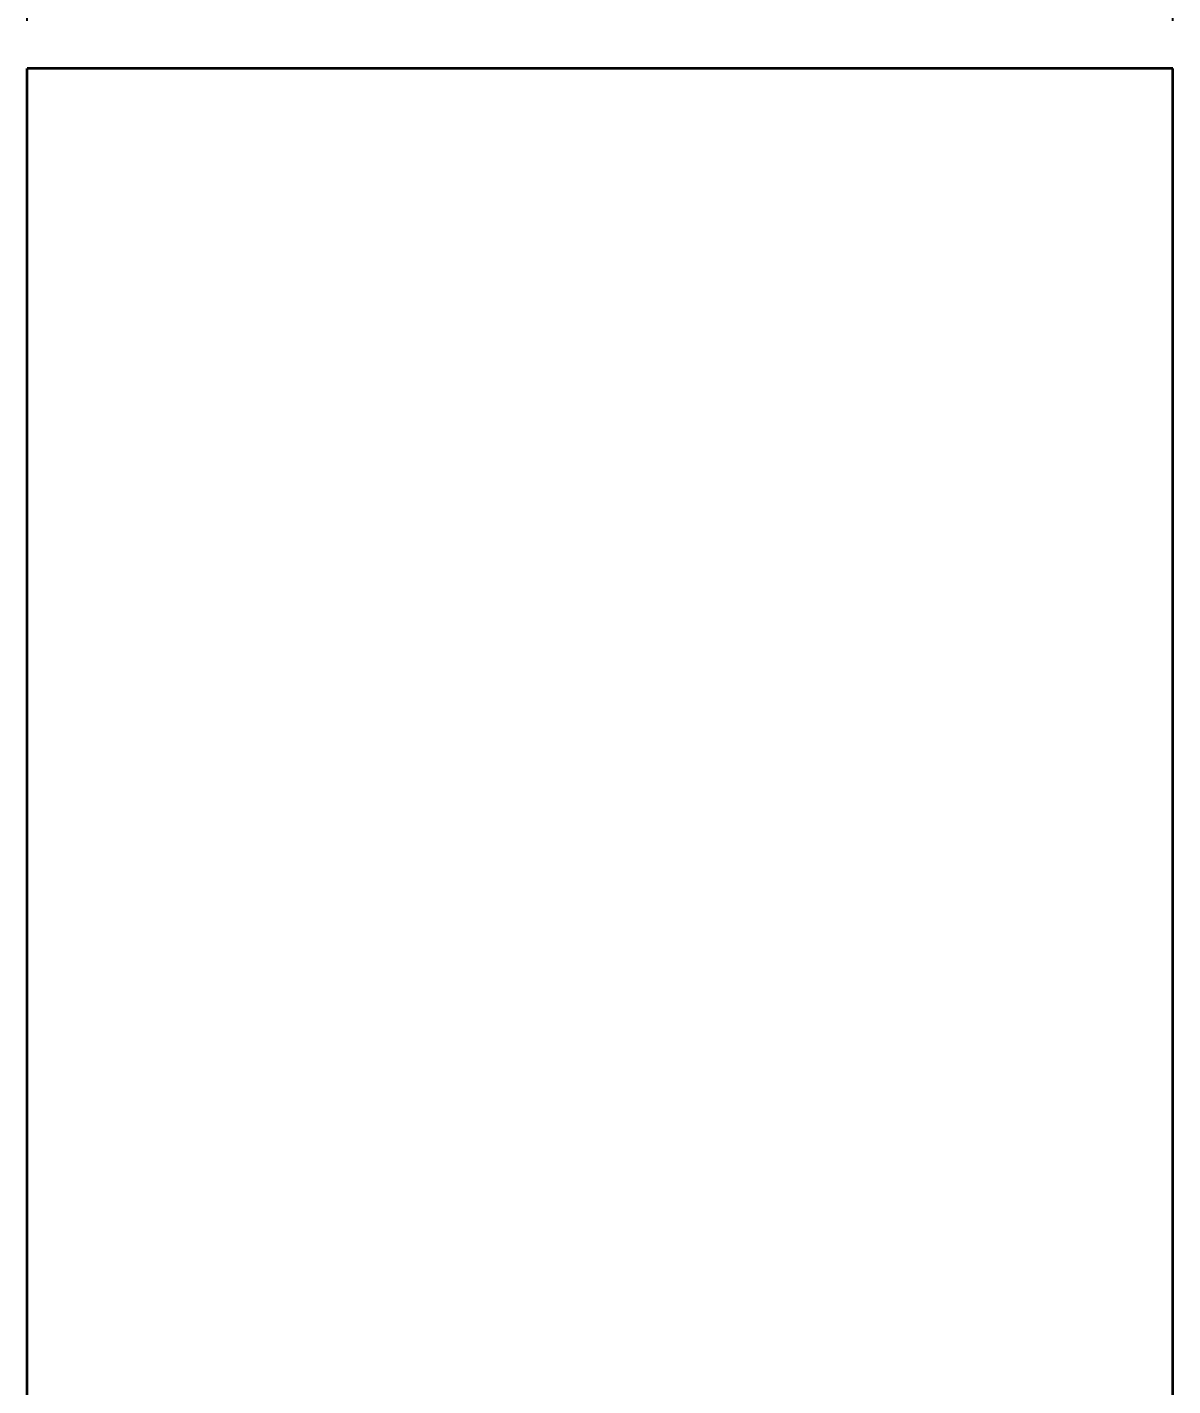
# Model space of a CAD drawing. Header units: millimetres. Extents: x -70 to 70, y -99 to 99.
# Drawn here: x -1.75 to 13.25, y 61.85 to 79.64 of the extents above; entities that cross this region are included whole.
import ezdxf

# ---------------------------------------------------------------- set-up
doc = ezdxf.new("R2010")
doc.units = ezdxf.units.MM
doc.header["$PDSIZE"] = -5
doc.layers.get('0').update_dxf_attribs({"lineweight": 18})
doc.layers.add('粗实线层', color=7, linetype='Continuous', lineweight=35)
doc.styles.get("Standard").update_dxf_attribs({"font": 'txt.shx'})
doc.dimstyles.get("Standard").update_dxf_attribs({"dimtxt": 0.18, "dimasz": 0.18, "dimexe": 0.18, "dimexo": 0.0625, "dimgap": 0.09, "dimtad": 0, "dimtih": 1, "dimtoh": 1, "dimdec": 4, "dimzin": 0, "dimdsep": 46, "dimtxsty": 'Standard', "dimcen": 0.09, "dimdle": 0.36, "dimadec": 0, "dimazin": 0, "dimtfac": 1, "dimtdec": 4, "dimtofl": 0, "dimtmove": 0, "dimatfit": 3, "dimfxl": 1, "dimtolj": 1, "dimarcsym": 0})

# ---------------------------------------------------------------- blocks, each defined once
blk = doc.blocks.new('*D13')
at = {"color": 0, "lineweight": -2, "transparency": 16777216}
for p, q in [((-1.754, 79.727), (-1.754, 85.979)), ((13.246, 79.727), (13.246, 85.979)), ((0.746, 84.729), (10.746, 84.729))]:
    blk.add_line(p, q, dxfattribs=at)
at = {"color": 0, "transparency": 16777216}
for points in [[(0.746, 85.145), (0.746, 84.312), (-1.754, 84.729)], [(10.746, 85.145), (10.746, 84.312), (13.246, 84.729)]]:
    blk.add_solid(points, dxfattribs=at)
at = {"layer": 'Defpoints', "color": 0, "transparency": 16777216}
for p in [(13.246, 84.729), (-1.754, 79.102), (13.246, 79.102)]:
    blk.add_point(p, dxfattribs=at)
at = {"color": 0, "transparency": 16777216, "insert": (5.746, 86.604), "char_height": 2.5, "attachment_point": 5}
blk.add_mtext('\\A1;14.6', dxfattribs=at)

msp = doc.modelspace()

# ---------------------------------------------------------------- linework, layer by layer
at = {"layer": '粗实线层', "color": 7, "lineweight": 35}
for p, q in [((-1.754, 52.602), (-1.754, 79.102)), ((13.246, 79.102), (-1.754, 79.102)), ((13.246, 52.602), (13.246, 79.102))]:
    msp.add_line(p, q, dxfattribs=at)

# ---------------------------------------------------------------- dimensions: what is measured, and where the dimension line sits
at = {"color": 1}
dim = msp.add_linear_dim(base=(13.246, 84.729), p1=(-1.754, 79.102), p2=(13.246, 79.102), text='14.6', dimstyle='Standard', override={"dimtxt": 2.5, "dimasz": 2.5, "dimexe": 1.25, "dimexo": 0.625, "dimgap": 0.625, "dimtad": 1, "dimtih": 0, "dimtoh": 0, "dimdec": 2, "dimzin": 8, "dimdsep": 44, "dimdle": 5, "dimtdec": 2, "dimtofl": 1, "dimatfit": 0, "dimarcsym": 1}, dxfattribs=at)
dim.commit()
dim.dimension.update_dxf_attribs({"geometry": '*D13', "text_midpoint": (5.746, 86.604)})

doc.saveas('drawing.dxf')
